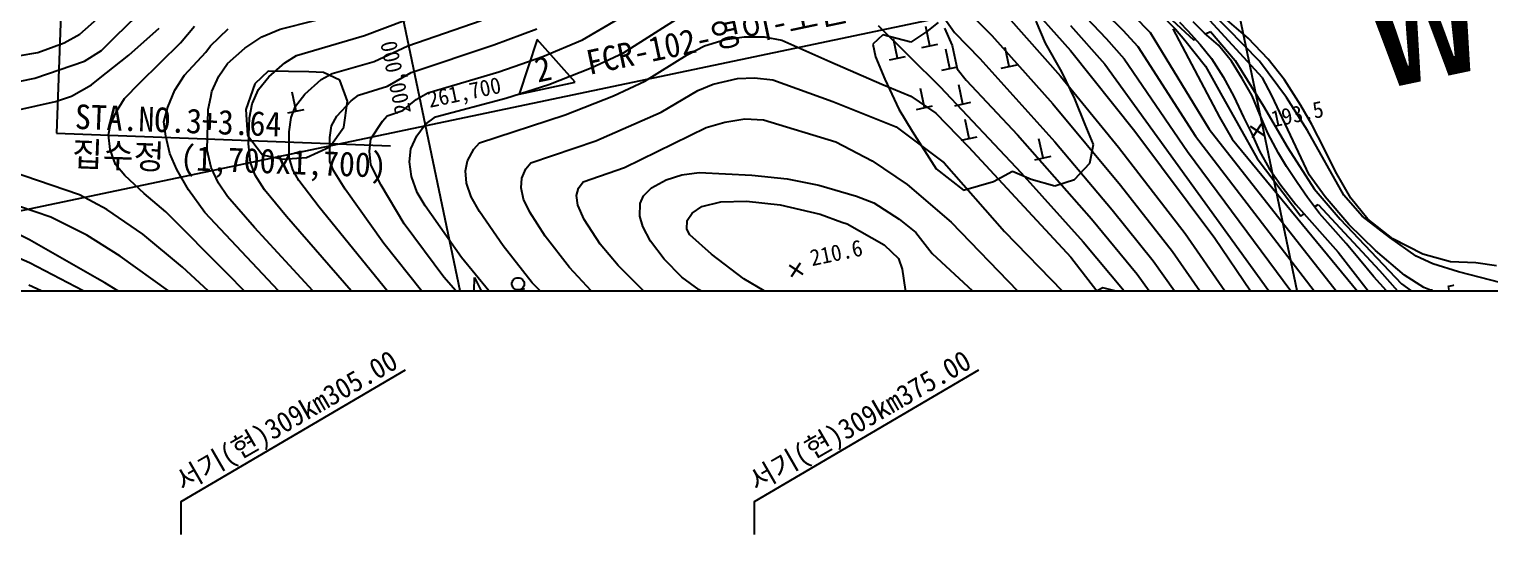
# Model space of a CAD drawing. Header units: millimetres. Extents: x 13158 to 13954, y 1103 to 1807.
# Drawn here: x 13384.2 to 13562.5, y 1363.4 to 1426.5 of the extents above; entities that cross this region are included whole.
import ezdxf
from ezdxf.enums import TextEntityAlignment as Align
from ezdxf.xclip import XClip

# ---------------------------------------------------------------- set-up
doc = ezdxf.new("R2010")
doc.units = ezdxf.units.MM
doc.header["$LTSCALE"] = 10
doc.header["$MEASUREMENT"] = 0
doc.header["$XCLIPFRAME"] = 2
doc.layers.add('TX-PAPR', color=2, linetype='Continuous', plot=False)
for name, color, linetype in [('TZ-BASE', 253, 'Continuous'), ('TZ-LEAL', 1, 'Continuous'), ('TZ-LEAT', 3, 'Continuous')]:
    doc.layers.add(name, color=color, linetype=linetype)
doc.styles.add('HANA', font='GulimChe.ttf')
doc.styles.get("Standard").update_dxf_attribs({"font": 'GulimChe.ttf'})

# ---------------------------------------------------------------- blocks, each defined once
blk = doc.blocks.new('JD-SFSG5YJF567')
at = {"layer": 'TZ-BASE'}
for p, q in [((161.5, -181.59), (87.43, 171.27)), ((264.45, -185.25), (189.71, 170.79)), ((81.47, -66.05), (601.2, 43.04)), ((200.06, -25.29, -57), (217.98, -44.22, -57)), ((90.69, -32.65), (89.83, -55.77)), ((211.44, -34.64, -58), (220.02, -43.2, -58)), ((127.46, -43.84, -54), (140.66, -38.85, -54)), ((154.05, -44.36, -51), (164.81, -38.08, -51)), ((195.63, -38.01, -52), (199.46, -43.49, -52)), ((198.73, -38.54, -53), (204.01, -43.83, -53)), ((207.8, -39.13, -55), (213.63, -45.67, -55)), ((221.25, -37.53, -62), (228.64, -44.38, -62)), ((237.05, -49.02, -63), (227.19, -38.23, -63)), ((236.68, -46.98, -64), (228.19, -38.26, -64)), ((117.13, -43.09, -55), (125.54, -40.97, -55)), ((224.43, -40.98, -61), (226.45, -43.09, -61)), ((92.67, -43.68, -60), (95.15, -41.54, -60)), ((97.07, -43.93, -59), (99.56, -41.54, -59)), ((104.99, -44.73, -57), (106.7, -42.69, -57)), ((132.74, -45.09, -53), (141.69, -42.01, -53)), ((159.05, -45.97, -50), (166.42, -41.28, -50)), ((190.14, -42.62, -50), (197.71, -50.12, -50)), ((196.46, -45.1, -49.36), (195.97, -42.75, -49.36)), ((197.49, -42.25, -48.17), (196.08, -43.37, -48.17)), ((206.01, -41.62, -54), (212.39, -48.82, -54)), ((210.58, -44.78, -48.17), (209.44, -42.08, -48.17)), ((213.61, -42.61, -56), (217.83, -47.36, -56)), ((221.3, -41.41, -59), (223.36, -43.49, -59)), ((226.94, -42.21, -59.91), (227.97, -43.29, -59.91)), ((229.99, -43.54, -68.23), (228.61, -42.18, -68.23)), ((235.31, -44.19, -63.79), (232.19, -41.5, -63.79)), ((90.77, -44.72, -60), (92.67, -43.68, -60)), ((95.33, -45.68, -59), (97.07, -43.93, -59)), ((98.66, -46.23, -58), (102.38, -42.95, -58)), ((108.66, -45.11, -56), (110.79, -43.03, -56)), ((112.85, -45.37, -55), (114.92, -43.99, -55)), ((114.92, -43.99, -55), (117.13, -43.09, -55)), ((119.12, -46.3, -54), (127.46, -43.84, -54)), ((143.24, -44.98, -52), (148.48, -43.02, -52)), ((148.5, -44.32, -50), (146.32, -50.98, -50)), ((153.17, -49.54, -50), (148.5, -44.32, -50)), ((149.22, -46.42, -51), (154.05, -44.36, -51)), ((168.96, -45.11, -49), (171.46, -44.35, -49)), ((171.46, -44.35, -49), (173.79, -43.99, -49)), ((173.79, -43.99, -49), (176.22, -44.02, -49)), ((176.22, -44.02, -49), (178.38, -44.43, -49)), ((178.38, -44.43, -49), (184.23, -47.02, -49)), ((190.71, -43.76, -48.17), (189.48, -44.91, -48.17)), ((194.14, -44.65, -48.17), (190.71, -43.76, -48.17)), ((192.5, -46.62, -49.36), (192.01, -44.27, -49.36)), ((196.08, -43.37, -48.17), (194.14, -44.65, -48.17)), ((198.24, -42.97, -51), (199.2, -45.05, -51)), ((199.46, -43.49, -52), (202.57, -46.63, -52)), ((204.01, -43.83, -53), (211.46, -52.17, -53)), ((217.98, -44.22, -57), (220.17, -46.68, -57)), ((220.02, -43.2, -58), (221.85, -45.19, -58)), ((223.36, -43.49, -59), (230.55, -55.27, -59)), ((226.11, -43.05, -60), (231.81, -53.81, -60)), ((226.45, -43.09, -61), (227.6, -44.42, -61)), ((227.6, -44.42, -61), (230.1, -47.57, -61)), ((227.97, -43.29, -59.91), (229.46, -44.93, -59.91)), ((228.64, -44.38, -62), (228.86, -44.27, -62)), ((231.69, -45.03, -68.23), (229.99, -43.54, -68.23)), ((230.11, -43.64, -62), (230.7, -43.34, -62)), ((230.7, -43.34, -62), (233.72, -46.9, -62)), ((237.75, -46.75, -63.79), (235.31, -44.19, -63.79)), ((85.16, -46.33, -60), (87.55, -45.9, -60)), ((87.55, -45.9, -60), (90.77, -44.72, -60)), ((93.24, -46.98, -59), (95.33, -45.68, -59)), ((94.97, -49.17, -58), (98.66, -46.23, -58)), ((100.03, -49.62, -57), (104.99, -44.73, -57)), ((105.48, -48.67, -56), (108.06, -45.88, -56)), ((108.06, -45.88, -56), (108.66, -45.11, -56)), ((110.71, -47.28, -55), (112.85, -45.37, -55)), ((117.71, -47.19, -54), (119.12, -46.3, -54)), ((128.61, -47.01, -53), (132.74, -45.09, -53)), ((133.13, -48.37, -52), (143.24, -44.98, -52)), ((155.11, -47.78, -50), (159.05, -45.97, -50)), ((161.66, -49.41, -49), (166.84, -46.21, -49)), ((166.84, -46.21, -49), (168.96, -45.11, -49)), ((189.48, -44.91, -48.17), (189.83, -46.46, -48.17)), ((195.48, -45.31, -49.36), (197.44, -44.9, -49.36)), ((198.9, -47.87, -49.36), (198.41, -45.52, -49.36)), ((199.2, -45.05, -51), (199.8, -47.9, -51)), ((206.13, -47.64, -52.47), (205.64, -45.29, -52.47)), ((212.55, -48.27, -48.17), (210.58, -44.78, -48.17)), ((213.63, -45.67, -55), (221.47, -55.5, -55)), ((221.85, -45.19, -58), (228.9, -56.12, -58)), ((229.46, -44.93, -59.91), (230.83, -46.64, -59.91)), ((233.27, -46.97, -68.23), (231.69, -45.03, -68.23)), ((87.18, -49.04, -59), (93.24, -46.98, -59)), ((109.67, -48.79, -55), (110.71, -47.28, -55)), ((115.77, -48.87, -54), (117.71, -47.19, -54)), ((123.51, -48.46, -53), (128.61, -47.01, -53)), ((143.84, -48.28, -51), (149.22, -46.42, -51)), ((149.96, -49.81, -50), (155.11, -47.78, -50)), ((184.23, -47.02, -49), (190.58, -49.76, -49)), ((189.83, -46.46, -48.17), (190.95, -49.18, -48.17)), ((191.52, -46.82, -49.36), (193.48, -46.41, -49.36)), ((197.92, -48.08, -49.36), (199.88, -47.67, -49.36)), ((199.8, -47.9, -51), (200.9, -49.31, -51)), ((202.57, -46.63, -52), (211.73, -56.83, -52)), ((205.15, -47.84, -52.47), (207.11, -47.43, -52.47)), ((217.83, -47.36, -56), (247.18, -87.9, -56)), ((220.17, -46.68, -57), (227.92, -57.99, -57)), ((230.1, -47.57, -61), (231.93, -50.86, -61)), ((230.83, -46.64, -59.91), (232.28, -48.87, -59.91)), ((234.58, -49.09, -68.23), (233.27, -46.97, -68.23)), ((233.72, -46.9, -62), (237.17, -52.48, -62)), ((240.01, -51.41, -64), (236.68, -46.98, -64)), ((239.75, -49.24, -63.79), (237.75, -46.75, -63.79)), ((83.82, -49.74, -59), (87.18, -49.04, -59)), ((91.69, -51.25, -58), (94.1, -49.88, -58)), ((94.1, -49.88, -58), (94.97, -49.17, -58)), ((98.13, -51.53, -57), (100.03, -49.62, -57)), ((104.29, -50.5, -56), (105.48, -48.67, -56)), ((108.82, -50.67, -55), (109.67, -48.79, -55)), ((114.07, -49.73, -52.77), (112.96, -52.85, -52.77)), ((115.68, -48.2, -52.77), (114.07, -49.73, -52.77)), ((114.5, -50.42, -54), (115.77, -48.87, -54)), ((120.65, -48.29, -52.77), (115.68, -48.2, -52.77)), ((120.15, -51, -53), (122.13, -49.21, -53)), ((122.44, -48.36, -52.77), (120.65, -48.29, -52.77)), ((122.13, -49.21, -53), (123.51, -48.46, -53)), ((124.42, -49.28, -52.77), (122.44, -48.36, -52.77)), ((125.35, -51.84, -52.77), (124.42, -49.28, -52.77)), ((130.24, -50.04, -52), (133.13, -48.37, -52)), ((135.17, -50.84, -51), (143.84, -48.28, -51)), ((144.68, -51.5, -50), (149.96, -49.81, -50)), ((146.32, -50.98, -50), (153.17, -49.54, -50)), ((157.83, -51.19, -49), (161.66, -49.41, -49)), ((168.15, -50.55, -48), (169.99, -49.77, -48)), ((169.99, -49.77, -48), (172.97, -49.1, -48)), ((172.97, -49.1, -48), (175.07, -48.99, -48)), ((175.07, -48.99, -48), (177.3, -49.27, -48)), ((177.3, -49.27, -48), (184.61, -51.91, -48)), ((190.58, -49.76, -49), (194.15, -51.23, -49)), ((190.95, -49.18, -48.17), (192.69, -52.82, -48.17)), ((200.48, -52.2, -49.36), (199.99, -49.85, -49.36)), ((200.9, -49.31, -51), (207.15, -55.95, -51)), ((212.39, -48.82, -54), (219.5, -57.47, -54)), ((214.15, -51.57, -48.17), (212.55, -48.27, -48.17)), ((232.28, -48.87, -59.91), (233.55, -51.3, -59.91)), ((235.82, -51.21, -68.23), (234.58, -49.09, -68.23)), ((238.21, -51.15, -63), (237.05, -49.02, -63)), ((241.74, -52.38, -63.79), (239.75, -49.24, -63.79)), ((89.73, -51.91, -58), (91.69, -51.25, -58)), ((97.15, -53.11, -57), (98.13, -51.53, -57)), ((103.42, -52.59, -56), (104.29, -50.5, -56)), ((108.37, -52.88, -55), (108.68, -51.35, -55)), ((108.68, -51.35, -55), (108.82, -50.67, -55)), ((113.71, -52.19, -54), (114.5, -50.42, -54)), ((119.08, -53.09, -51.6), (118.59, -50.74, -51.6)), ((119.02, -52.46, -53), (120.15, -51, -53)), ((125.8, -51.8, -52), (126.69, -51.11, -52)), ((126.69, -51.11, -52), (130.24, -50.04, -52)), ((132.1, -53, -51), (133.73, -51.66, -51)), ((133.73, -51.66, -51), (135.17, -50.84, -51)), ((136.11, -53.76, -50), (144.68, -51.5, -50)), ((151.92, -53.52, -49), (157.83, -51.19, -49)), ((163.66, -53.2, -48), (168.15, -50.55, -48)), ((194.15, -51.23, -49), (197.2, -53.33, -49)), ((195.81, -52.64, -49.36), (195.32, -50.29, -49.36)), ((197.71, -50.12, -50), (207.6, -60.61, -50)), ((215.43, -54.68, -48.17), (214.15, -51.57, -48.17)), ((231.93, -50.86, -61), (236.41, -58.85, -61)), ((233.55, -51.3, -59.91), (234.73, -53.8, -59.91)), ((236.76, -53.5, -68.23), (235.82, -51.21, -68.23)), ((242.76, -60.85, -63), (238.21, -51.15, -63)), ((242.57, -55.44, -64), (240.01, -51.41, -64)), ((84.99, -52.97, -58), (89.73, -51.91, -58)), ((96.44, -54.71, -57), (97.15, -53.11, -57)), ((102.94, -54.39, -56), (103.42, -52.59, -56)), ((108.24, -57.85, -55), (108.37, -52.88, -55)), ((112.96, -52.85, -52.77), (113.14, -56.02, -52.77)), ((113.4, -53.88, -54), (113.71, -52.19, -54)), ((118.1, -53.29, -51.6), (120.06, -52.88, -51.6)), ((118.48, -53.85, -53), (119.02, -52.46, -53)), ((124.05, -53.68, -52), (125.8, -51.8, -52)), ((124.91, -55.04, -52.77), (125.35, -51.84, -52.77)), ((130.21, -53.64, -51), (132.1, -53, -51)), ((155.69, -56.68, -48), (163.66, -53.2, -48)), ((184.61, -51.91, -48), (192.33, -55, -48)), ((192.69, -52.82, -48.17), (194.3, -55.51, -48.17)), ((194.83, -52.85, -49.36), (196.79, -52.44, -49.36)), ((197.2, -53.33, -49), (201.19, -57.44, -49)), ((199.5, -52.41, -49.36), (201.46, -51.99, -49.36)), ((211.46, -52.17, -53), (219.72, -62.09, -53)), ((237.17, -52.48, -62), (240.16, -57.54, -62)), ((243.07, -54.69, -63.79), (241.74, -52.38, -63.79)), ((96.17, -55.95, -57), (96.44, -54.71, -57)), ((103.17, -56.12, -56), (102.94, -54.39, -56)), ((113.26, -57.07, -54), (113.4, -53.88, -54)), ((118.25, -55.6, -53), (118.48, -53.85, -53)), ((123.2, -56.28, -52), (123.42, -54.87, -52)), ((123.2, -57.42, -52.77), (124.91, -55.04, -52.77)), ((123.42, -54.87, -52), (124.05, -53.68, -52)), ((128.21, -56.43, -51), (129.62, -54.3, -51)), ((129.62, -54.3, -51), (130.21, -53.64, -51)), ((133.81, -56.08, -50), (134.85, -54.68, -50)), ((134.85, -54.68, -50), (136.11, -53.76, -50)), ((141.49, -56.92, -49), (151.92, -53.52, -49)), ((159.19, -59.94, -47), (169.15, -55.08, -47)), ((169.15, -55.08, -47), (171.41, -54.4, -47)), ((171.41, -54.4, -47), (173.89, -54.02, -47)), ((173.89, -54.02, -47), (176.13, -54.15, -47)), ((176.13, -54.15, -47), (184.98, -56.81, -47)), ((192.33, -55, -48), (198.2, -59.37, -48)), ((201.27, -56.42, -49.4), (200.77, -54.07, -49.4)), ((216.44, -57.12, -48.17), (215.43, -54.68, -48.17)), ((230.55, -55.27, -59), (255.97, -87.61, -59)), ((231.81, -53.81, -60), (233.38, -56.47, -60)), ((234.73, -53.8, -59.91), (235.71, -55.76, -59.91)), ((235.56, -54.91, -61.47), (237.23, -56, -61.47)), ((235.85, -56.29, -61.47), (236.94, -54.62, -61.47)), ((237.71, -55.76, -68.23), (236.76, -53.5, -68.23)), ((244.58, -57.64, -63.79), (243.07, -54.69, -63.79)), ((89.83, -55.77), (130.61, -57.29)), ((96.41, -57.73, -57), (96.17, -55.95, -57)), ((103.68, -58.25, -56), (103.17, -56.12, -56)), ((113.14, -56.02, -52.77), (115, -58.4, -52.77)), ((118.26, -58.74, -53), (118.25, -55.6, -53)), ((123.21, -59.21, -52), (123.2, -56.28, -52)), ((128.07, -57.94, -51), (128.21, -56.43, -51)), ((133.09, -57.68, -50), (133.81, -56.08, -50)), ((140.77, -57.7, -49), (141.49, -56.92, -49)), ((147.74, -59.36, -48), (155.69, -56.68, -48)), ((184.98, -56.81, -47), (189.42, -59.13, -47)), ((194.3, -55.51, -48.17), (197.24, -60.12, -48.17)), ((200.29, -56.62, -49.4), (202.25, -56.21, -49.4)), ((207.15, -55.95, -51), (216.18, -66.2, -51)), ((210.27, -58.78, -51.5), (209.78, -56.43, -51.5)), ((211.73, -56.83, -52), (218.73, -65.11, -52)), ((221.47, -55.5, -55), (231.25, -68.57, -55)), ((228.9, -56.12, -58), (254.33, -89.26, -58)), ((233.38, -56.47, -60), (253.03, -80.35, -60)), ((235.71, -55.76, -59.91), (236.69, -57.95, -59.91)), ((239.02, -58.18, -68.23), (237.71, -55.76, -68.23)), ((247.01, -63.3, -64), (242.57, -55.44, -64)), ((97.06, -59.57, -57), (96.41, -57.73, -57)), ((104.55, -60.17, -56), (103.68, -58.25, -56)), ((108.74, -59.95, -55), (108.24, -57.85, -55)), ((113.51, -59.34, -54), (113.26, -57.07, -54)), ((115, -58.4, -52.77), (117.42, -58.93, -52.77)), ((117.42, -58.93, -52.77), (120.36, -58.72, -52.77)), ((118.68, -60.21, -53), (118.26, -58.74, -53)), ((120.36, -58.72, -52.77), (123.2, -57.42, -52.77)), ((128.21, -59.62, -51), (128.07, -57.94, -51)), ((132.94, -59.24, -50), (133.09, -57.68, -50)), ((140.01, -59.13, -49), (140.77, -57.7, -49)), ((201.19, -57.44, -49), (213.66, -70.86, -49)), ((209.29, -58.99, -51.5), (211.25, -58.58, -51.5)), ((215.99, -59.4, -48.17), (216.44, -57.12, -48.17)), ((219.5, -57.47, -54), (227.62, -68, -54)), ((227.92, -57.99, -57), (248.9, -86.31, -57)), ((236.69, -57.95, -59.91), (237.87, -60.05, -59.91)), ((239.98, -59.83, -68.23), (239.02, -58.18, -68.23)), ((240.16, -57.54, -62), (243.39, -62.54, -62)), ((245.98, -60.43, -63.79), (244.58, -57.64, -63.79)), ((92.64, -63.26, -58), (82.46, -59.81, -58)), ((98.2, -60.91, -57), (97.06, -59.57, -57)), ((105.96, -62.65, -56), (104.55, -60.17, -56)), ((109.6, -61.85, -55), (108.74, -59.95, -55)), ((114.08, -60.86, -54), (113.51, -59.34, -54)), ((119.44, -61.52, -53), (118.68, -60.21, -53)), ((123.65, -60.32, -52), (123.21, -59.21, -52)), ((125.1, -62.59, -52), (123.65, -60.32, -52)), ((129.46, -62.08, -51), (128.21, -59.62, -51)), ((133.17, -61.03, -50), (132.94, -59.24, -50)), ((139.78, -60.36, -49), (140.01, -59.13, -49)), ((139.91, -61.85, -49), (139.78, -60.36, -49)), ((146.64, -61.23, -48), (147.14, -60.09, -48)), ((147.14, -60.09, -48), (147.74, -59.36, -48)), ((154.13, -61.69, -47), (159.19, -59.94, -47)), ((166.17, -60.83, -46), (168.3, -60.57, -46)), ((168.3, -60.57, -46), (174.73, -60.88, -46)), ((189.42, -59.13, -47), (193.67, -62.02, -47)), ((197.24, -60.12, -48.17), (200.55, -62.71, -48.17)), ((198.2, -59.37, -48), (205.57, -67.74, -48)), ((204.22, -61.65, -48.17), (206.55, -60.41, -48.17)), ((206.55, -60.41, -48.17), (208.81, -61.35, -48.17)), ((207.6, -60.61, -50), (215.18, -69.02, -50)), ((214.12, -61.39, -48.17), (215.99, -59.4, -48.17)), ((236.41, -58.85, -61), (241.73, -65.87, -61)), ((237.87, -60.05, -59.91), (239.31, -62.11, -59.91)), ((241.28, -61.77, -68.23), (239.98, -59.83, -68.23)), ((247.83, -63.69, -63.79), (245.98, -60.43, -63.79)), ((100.56, -63.1, -57), (98.2, -60.91, -57)), ((110.72, -63.49, -55), (109.6, -61.85, -55)), ((115.25, -62.68, -54), (114.08, -60.86, -54)), ((121.89, -64.78, -53), (119.44, -61.52, -53)), ((132.27, -66.8, -51), (129.46, -62.08, -51)), ((133.86, -62.99, -50), (133.17, -61.03, -50)), ((140.45, -63.53, -49), (139.91, -61.85, -49)), ((146.56, -62.43, -48), (146.64, -61.23, -48)), ((153.56, -62.46, -47), (154.13, -61.69, -47)), ((162.48, -62.42, -46), (164.26, -61.43, -46)), ((164.26, -61.43, -46), (166.17, -60.83, -46)), ((174.73, -60.88, -46), (179.04, -61.31, -46)), ((179.04, -61.31, -46), (182.92, -62.11, -46)), ((182.92, -62.11, -46), (187.5, -63.44, -46)), ((193.67, -62.02, -47), (199.07, -66.62, -47)), ((200.55, -62.71, -48.17), (204.22, -61.65, -48.17)), ((208.81, -61.35, -48.17), (211.71, -62.16, -48.17)), ((211.71, -62.16, -48.17), (214.12, -61.39, -48.17)), ((219.72, -62.09, -53), (226.08, -70.19, -53)), ((239.31, -62.11, -59.91), (241.12, -64.45, -59.91)), ((242.55, -63.6, -68.23), (241.28, -61.77, -68.23)), ((244.72, -63.53, -63), (242.76, -60.85, -63)), ((89.15, -66.02, -59), (83.42, -64.07, -59)), ((95.98, -65.05, -58), (92.64, -63.26, -58)), ((103.17, -65.35, -57), (100.56, -63.1, -57)), ((107.94, -65.43, -56), (105.96, -62.65, -56)), ((114.02, -67.25, -55), (110.72, -63.49, -55)), ((117.92, -65.94, -54), (115.25, -62.68, -54)), ((129.81, -69.23, -52), (125.1, -62.59, -52)), ((134.86, -64.63, -50), (133.86, -62.99, -50)), ((141.46, -65.32, -49), (140.45, -63.53, -49)), ((146.87, -63.79, -48), (146.56, -62.43, -48)), ((147.62, -65.39, -48), (146.87, -63.79, -48)), ((153.31, -63.37, -47), (153.56, -62.46, -47)), ((153.49, -64.54, -47), (153.31, -63.37, -47)), ((161.11, -64.35, -46), (161.5, -63.41, -46)), ((161.5, -63.41, -46), (162.48, -62.42, -46)), ((168.61, -64.7, -45), (170.93, -64.15, -45)), ((170.93, -64.15, -45), (174.07, -64.04, -45)), ((174.07, -64.04, -45), (178.19, -64.5, -45)), ((187.5, -63.44, -46), (189.6, -64.25, -46)), ((244.04, -65.55, -68.23), (242.55, -63.6, -68.23)), ((243.39, -62.54, -62), (246.54, -66.26, -62)), ((247.62, -66.89, -63), (244.72, -63.53, -63)), ((249.23, -65.87, -64), (247.01, -63.3, -64)), ((249.94, -66.24, -63.79), (247.83, -63.69, -63.79)), ((100.38, -68.06, -58), (95.98, -65.05, -58)), ((110.76, -72.95, -57), (103.17, -65.35, -57)), ((125.92, -84.54, -56), (107.94, -65.43, -56)), ((130.17, -80.03, -54), (117.92, -65.94, -54)), ((132.33, -77.62, -53), (121.89, -64.78, -53)), ((139.3, -70.9, -50), (134.86, -64.63, -50)), ((144.38, -69.51, -49), (141.46, -65.32, -49)), ((149.51, -68.3, -48), (147.62, -65.39, -48)), ((154.25, -66.27, -47), (153.49, -64.54, -47)), ((161.06, -65.86, -46), (161.11, -64.35, -46)), ((161.42, -67.14, -46), (161.06, -65.86, -46)), ((166.85, -66.39, -45), (167.43, -65.5, -45)), ((167.43, -65.5, -45), (168.61, -64.7, -45)), ((178.19, -64.5, -45), (183.05, -65.63, -45)), ((183.05, -65.63, -45), (185.73, -66.6, -45)), ((189.6, -64.25, -46), (192.73, -66.25, -46)), ((218.73, -65.11, -52), (223.73, -71.31, -52)), ((241.12, -64.45, -59.91), (246.3, -70.25, -59.91)), ((241.73, -65.87, -61), (242.14, -65.6, -61)), ((243.43, -64.75, -61), (243.88, -64.45, -61)), ((243.88, -64.45, -61), (251.35, -72.51, -61)), ((245.71, -67.44, -68.23), (244.04, -65.55, -68.23)), ((252.6, -68.5, -64), (249.23, -65.87, -64)), ((86.54, -68.75, -60), (83.24, -67.09, -60)), ((93.55, -68.19, -59), (89.15, -66.02, -59)), ((127.39, -81.85, -55), (114.02, -67.25, -55)), ((137.14, -73.32, -51), (132.27, -66.8, -51)), ((156.2, -69.29, -47), (154.25, -66.27, -47)), ((162.37, -68.92, -46), (161.42, -67.14, -46)), ((166.78, -67.45, -45), (166.85, -66.39, -45)), ((167.16, -68.14, -45), (166.78, -67.45, -45)), ((185.73, -66.6, -45), (186.35, -66.83, -45)), ((186.35, -66.83, -45), (190.87, -69.38, -45)), ((192.73, -66.25, -46), (194.73, -67.87, -46)), ((199.07, -66.62, -47), (212.75, -80.83, -47)), ((205.57, -67.74, -48), (213.88, -76.29, -48)), ((216.18, -66.2, -51), (221.77, -72.96, -51)), ((247.28, -69.22, -68.23), (245.71, -67.44, -68.23)), ((246.54, -66.26, -62), (254.05, -74.13, -62)), ((250.87, -70.07, -63), (247.62, -66.89, -63)), ((252.99, -68.63, -63.79), (249.94, -66.24, -63.79)), ((94.81, -73.47, -60), (86.54, -68.75, -60)), ((97.6, -70.76, -59), (93.55, -68.19, -59)), ((105.24, -72.08, -58), (100.38, -68.06, -58)), ((134.84, -75.58, -52), (129.81, -69.23, -52)), ((147.92, -73.99, -49), (144.38, -69.51, -49)), ((152.46, -72.15, -48), (149.51, -68.3, -48)), ((158.4, -71.89, -47), (156.2, -69.29, -47)), ((164.02, -71.14, -46), (162.37, -68.92, -46)), ((169.8, -70.52, -45), (167.16, -68.14, -45)), ((190.87, -69.38, -45), (192.62, -71.05, -45)), ((194.73, -67.87, -46), (196.75, -70.43, -46)), ((215.18, -69.02, -50), (220.19, -74.99, -50)), ((227.62, -68, -54), (242.97, -90.18, -54)), ((231.25, -68.57, -55), (245.25, -89.2, -55)), ((248.9, -71.16, -68.23), (247.28, -69.22, -68.23)), ((255.83, -70.76, -64), (252.6, -68.5, -64)), ((256.63, -70.5, -63.79), (252.99, -68.63, -63.79)), ((86.56, -71.58, -61), (83.64, -70.31, -61)), ((103.72, -75.16, -59), (97.6, -70.76, -59)), ((143.42, -76, -50), (139.3, -70.9, -50)), ((166.16, -73.3, -46), (164.02, -71.14, -46)), ((173.73, -73.53, -45), (169.8, -70.52, -45)), ((192.62, -71.05, -45), (193.08, -72.34, -45)), ((196.75, -70.43, -46), (214.21, -86.68, -46)), ((213.66, -70.86, -49), (222.98, -82.98, -49)), ((223.73, -71.31, -52), (238.98, -93.03, -52)), ((226.08, -70.19, -53), (241.15, -91.87, -53)), ((246.3, -70.25, -59.91), (253.51, -79.58, -59.91)), ((250.67, -73.26, -68.23), (248.9, -71.16, -68.23)), ((254.4, -73.06, -63), (250.87, -70.07, -63)), ((257.85, -71.7, -64), (255.83, -70.76, -64)), ((260.02, -71.44, -63.79), (256.63, -70.5, -63.79)), ((95.07, -76.04, -61), (86.56, -71.58, -61)), ((109.3, -75.91, -58), (105.24, -72.08, -58)), ((125.12, -87.81, -57), (110.76, -72.95, -57)), ((155.53, -75.47, -48), (152.46, -72.15, -48)), ((161.99, -75.51, -47), (158.4, -71.89, -47)), ((179.28, -71.85, -44.43), (180.95, -72.94, -44.43)), ((179.57, -73.23, -44.43), (180.66, -71.56, -44.43)), ((193.08, -72.34, -45), (193.43, -74.84, -45)), ((221.77, -72.96, -51), (237.25, -94.84, -51)), ((251.35, -72.51, -61), (259.48, -81.65, -61)), ((256.78, -74.56, -63), (254.4, -73.06, -63)), ((260.98, -72.68, -64), (257.85, -71.7, -64)), ((263.11, -71.59, -63.79), (260.02, -71.44, -63.79)), ((268.74, -74.67, -64), (260.98, -72.68, -64)), ((265.63, -71.93, -63.79), (263.11, -71.59, -63.79)), ((94.73, -78.24, -62), (86.48, -74.28, -62)), ((95.74, -74, -60), (94.81, -73.47, -60)), ((101.83, -77.84, -60), (95.74, -74, -60)), ((141.24, -78.09, -51), (137.14, -73.32, -51)), ((140.76, -76.44, -58.02), (140.87, -73.35, -58.02)), ((140.87, -73.35, -58.02), (142.22, -76.13, -58.02)), ((146.33, -74.86, -58.02), (147.02, -74.72, -58.02)), ((151.75, -78.08, -49), (147.92, -73.99, -49)), ((168.28, -74.87, -46), (166.16, -73.3, -46)), ((172.21, -77.09, -46), (168.28, -74.87, -46)), ((176.48, -75.15, -45), (173.73, -73.53, -45)), ((193.43, -74.84, -45), (193.42, -76.42, -45)), ((217.58, -74.64, -46.3), (215.74, -75.61, -46.3)), ((219.61, -75.14, -46.3), (217.58, -74.64, -46.3)), ((252.58, -75.41, -68.23), (250.67, -73.26, -68.23)), ((254.05, -74.13, -62), (259.67, -78.38, -62)), ((260.58, -76.22, -63), (256.78, -74.56, -63)), ((220.19, -74.99, -50), (235.57, -96.7, -50))]:
    blk.add_line(p, q, dxfattribs=at)
blk.add_circle((146.18, -74.13, -58.02), 0.75, dxfattribs=at)
at = {"layer": 'TZ-BASE', "style": 'HANA'}
for s, height, rotation, p in [("FCR-102-영이-노반-R-175('05.12.05)", 3, 11.8547, (154.88, -48.66, -49)), ('w', 21.06, 11.8547, (251.41, -50.49, -255)), ('200,000', 2, 101.8547, (133.13, -53.2, -255)), ('2', 3, 11.8547, (148.59, -49.59, -50)), ('261,700', 2, 11.8547, (135.4, -52.67, -255)), ('193.5', 2, 11.8547, (238.35, -55.05, -61.47)), ('210.6', 2, 11.8547, (182.07, -71.98, -44.43)), ('194.5', 2, 11.8547, (254.71, -77.38, -60.46))]:
    blk.add_text(s, height=height, rotation=rotation, dxfattribs=at).set_placement(p)
for s, p in [('STA.NO.3+3.64', (104.64, -55.7)), ('집수정 (1,700x1,700)', (110.88, -60.47))]:
    blk.add_text(s, height=3, rotation=357.862, dxfattribs=at).set_placement(p, align=Align.CENTER)

msp = doc.modelspace()

# ---------------------------------------------------------------- linework, layer by layer
at = {"layer": 'TX-PAPR', "flags": 128}
msp.add_lwpolyline([(13895.34, 1394.57), (13899.85, 1544.57), (13295.43, 1544.57), (13299.94, 1394.57)], close=True, dxfattribs=at)
at = {"layer": 'TZ-LEAL'}
for points in [[(13430.07, 1384.9), (13402.68, 1368.87), (13402.68, 1364.87)], [(13500.07, 1384.9), (13472.68, 1368.87), (13472.68, 1364.87)]]:
    msp.add_lwpolyline(points, dxfattribs=at)

# ---------------------------------------------------------------- block references
at = {"layer": 'TZ-BASE'}
ref = msp.add_blockref('JD-SFSG5YJF567', (13297.68, 1469.57), dxfattribs=at)
XClip(ref).set_block_clipping_path([(597.6593278775, -75.0000074077), (602.1606802224, 74.9999925365), (-2.2506743118, 75.0000000279), (2.2506743119, -75.0000000279)])

# ---------------------------------------------------------------- texts
at = {"layer": 'TZ-LEAT'}
for s, p in [('서기(현)309㎞305.00', (13416.18, 1377.66)), ('서기(현)309㎞375.00', (13486.18, 1377.66))]:
    msp.add_text(s, height=2.5, rotation=30, dxfattribs=at).set_placement(p, align=Align.CENTER)

doc.saveas('drawing.dxf')
